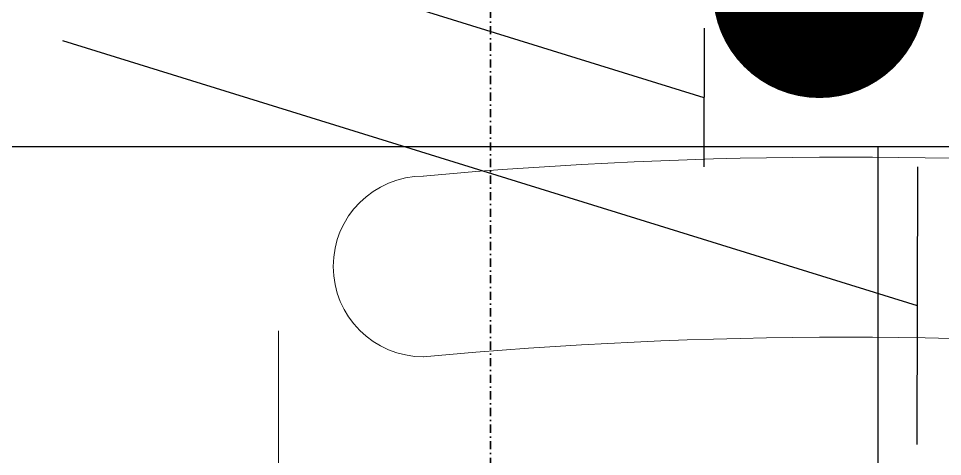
# Model space of a CAD drawing. Extents: x -12260 to 57327, y -29287 to 19916.
# Drawn here: x 41842 to 42201, y -6320.4 to -6150.2 of the extents above; entities that cross this region are included whole.
import ezdxf

# ---------------------------------------------------------------- set-up
doc = ezdxf.new("R2010")
doc.units = 0
doc.header["$LTSCALE"] = 0.25
doc.linetypes.add('DASHDOT', pattern=[25.4, 12.7, -6.35, 0, -6.35])
doc.layers.add('01-First Floor$0$FALSE CEILING', color=251, linetype='Continuous')
for name, color, linetype, lineweight in [('01-First Floor$0$LOADING', 253, 'Continuous', 5), ('01-First Floor$0$Walls', 251, 'Continuous', 5), ('E-LITE-CLNG-CNDT', 6, 'DASHDOT', 35), ('E-POWR-WIRE', 6, 'Continuous', 25), ('E-POWR-WIRE @ 100', 6, 'Continuous', 25), ('E-POWR-WIRE @ 20', 6, 'Continuous', 25), ('E-POWR-WIRE @ 50', 6, 'Continuous', 25)]:
    doc.layers.add(name, color=color, linetype=linetype, lineweight=lineweight)

# ---------------------------------------------------------------- blocks, each defined once
blk = doc.blocks.new('01-First Floor$0$GF21018-P')
at = {"color": 0}
blk.add_line((0.22049, 0.47563), (0.22049, 0.0675), dxfattribs=at)
for centre, radius, start, end in [((0, 1.84674), 1.77674, 264.69456, 275.30527), ((0.16409, 0.0425), 0.03511, 270, 90), ((0, 1.83136), 1.83136, 264.85322, 275.14698)]:
    blk.add_arc(centre, radius, start, end, dxfattribs=at)
blk = doc.blocks.new('01-First Floor')
at = {"layer": '01-First Floor$0$FALSE CEILING', "linetype": 'Continuous'}
blk.add_line((42176, -9440), (42176, -6200), dxfattribs=at)
at = {"layer": '01-First Floor$0$FALSE CEILING'}
blk.add_lwpolyline([(38576, -9440), (42776, -9440), (42776, -6200), (38576, -6200)], close=True, dxfattribs=at)
at = {"layer": '01-First Floor$0$Walls'}
blk.add_line((42776, -6200), (38576, -6200), dxfattribs=at)
at = {"layer": '01-First Floor$0$LOADING', "extrusion": (2.24021e-05, 7.77426e-06, 1), "xscale": 1000, "yscale": 1000, "zscale": 1000, "rotation": 179.9985892349693}
blk.add_blockref('01-First Floor$0$GF21018-P', (42163.48, -6204.02, 0.83), dxfattribs=at)
blk = doc.blocks.new('*U44')
for p, q in [((-1.6578, 1.6174), (1.6628, 0.5866)), ((-1.6603, 0.5154), (1.6603, -0.5154)), ((-1.6628, -0.5866), (1.6578, -1.6174)), ((1.6591, -1.0779), (1.6566, -2.1569))]:
    blk.add_line(p, q)
at = {"const_width": 0.414}
blk.add_lwpolyline([(1.2779, -0.1896, 1), (1.277, -0.6036, 1)], format="xyb", close=True, dxfattribs=at)
blk = doc.blocks.new('*U660')
at = {"layer": 'E-POWR-WIRE @ 100', "xscale": 100, "yscale": 100, "zscale": 100}
blk.add_blockref('*U44', (42025.43, -6100), dxfattribs=at)
at = {"layer": 'E-POWR-WIRE @ 20', "xscale": 20, "yscale": 20, "zscale": 20}
blk.add_blockref('*U44', (42025.43, -6100), dxfattribs=at)
at = {"layer": 'E-POWR-WIRE @ 50', "xscale": 50, "yscale": 50, "zscale": 50}
blk.add_blockref('*U44', (42025.43, -6100), dxfattribs=at)

msp = doc.modelspace()

# ---------------------------------------------------------------- linework, layer by layer
at = {"layer": 'E-LITE-CLNG-CNDT'}
msp.add_lwpolyline([(42025.43, -6440.11), (42025.43, -5504.91)], dxfattribs=at)

# ---------------------------------------------------------------- block references
msp.add_blockref('01-First Floor', (0, 0), dxfattribs=at)
at = {"layer": 'E-POWR-WIRE'}
msp.add_blockref('*U660', (0, 0), dxfattribs=at)

doc.saveas('drawing.dxf')
